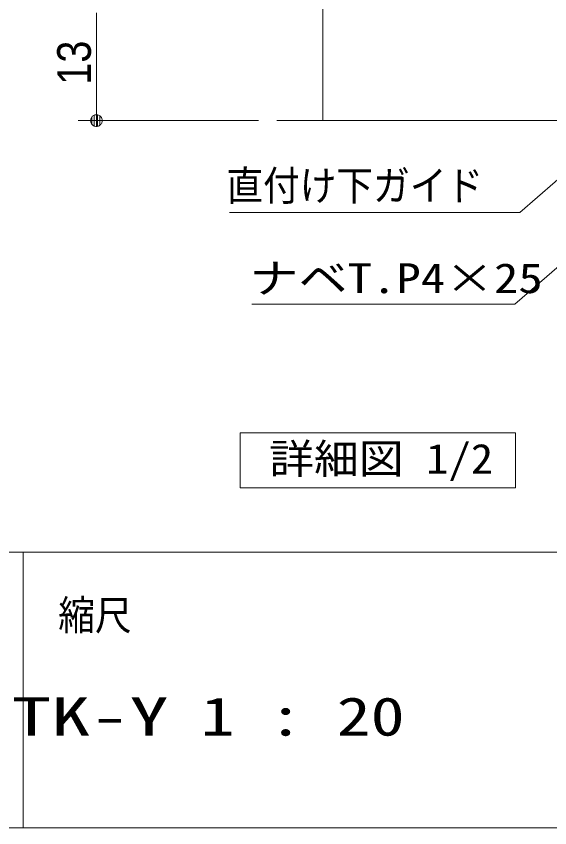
# Model space of a CAD drawing. Units: millimetres, scale not verified. Extents: x -6062 to 6062, y -3045 to 3045.
# Drawn here: x 105 to 686, y -2770 to -1886 of the extents above; entities that cross this region are included whole.
import ezdxf
from ezdxf.enums import TextEntityAlignment as Align

# ---------------------------------------------------------------- set-up
doc = ezdxf.new("R2010")
doc.units = ezdxf.units.MM
doc.header["$LTSCALE"] = 20
for name, color, linetype, lineweight in [('0-0_2寸法-1', 7, 'Continuous', 9), ('0-1_0', 7, 'Continuous', 9), ('0-3_2寸法-3', 7, 'Continuous', 9), ('0-4_3一般', 7, 'Continuous', 9), ('0-5_1図面枠', 7, 'Continuous', 9)]:
    doc.layers.add(name, color=color, linetype=linetype, lineweight=lineweight)
doc.styles.add('ＭＳ ゴシック', font='')
doc.styles.add('ＭＳ Ｐゴシック', font='')
doc.styles.get('ＭＳ ゴシック').set_extended_font_data('MS Gothic')
doc.styles.get('ＭＳ Ｐゴシック').set_extended_font_data('MS PGothic')

# ---------------------------------------------------------------- blocks, each defined once
blk = doc.blocks.new('グループ-29')
at = {"layer": '0-4_3一般'}
blk.add_line((43523.7, -40000), (73923.7, -40000), dxfattribs=at)
blk = doc.blocks.new('グループ-30')
at = {"layer": '0-4_3一般'}
blk.add_line((44523.7, 19804.9), (44523.7, -40000), dxfattribs=at)
blk.add_blockref('グループ-29', (0, 0), dxfattribs=at)
blk = doc.blocks.new('_Dot')
at = {"layer": '0-1_0'}
for p, q in [((-10, 0), (-20, 0)), ((9.78, 2), (-9.78, 2)), ((7.99, 6), (-7.99, 6)), ((9.16, -3.98), (-9.16, -3.98)), ((6, -7.98), (-6, -7.98))]:
    blk.add_line(p, q, dxfattribs=at)
for points in [[(10, 0), (9.92, 1.25), (9.69, 2.49), (9.3, 3.68), (8.76, 4.82), (8.09, 5.88), (7.29, 6.85), (6.37, 7.71), (5.36, 8.44), (4.26, 9.05), (3.09, 9.51), (1.87, 9.82), (0.63, 9.98), (-0.63, 9.98), (-1.87, 9.82), (-3.09, 9.51), (-4.26, 9.05), (-5.36, 8.44), (-6.37, 7.71), (-7.29, 6.85), (-8.09, 5.88), (-8.76, 4.82), (-9.3, 3.68), (-9.69, 2.49), (-9.92, 1.25), (-10, 0), (0, 0)], [(-10, 0), (-9.92, -1.25), (-9.69, -2.49), (-9.3, -3.68), (-8.76, -4.82), (-8.09, -5.88), (-7.29, -6.85), (-6.37, -7.71), (-5.36, -8.44), (-4.26, -9.05), (-3.09, -9.51), (-1.87, -9.82), (-0.63, -9.98), (0.63, -9.98), (1.87, -9.82), (3.09, -9.51), (4.26, -9.05), (5.36, -8.44), (6.37, -7.71), (7.29, -6.85), (8.09, -5.88), (8.76, -4.82), (9.3, -3.68), (9.69, -2.49), (9.92, -1.25), (10, 0), (0, 0)]]:
    blk.add_lwpolyline(points, close=True, dxfattribs=at)
blk = doc.blocks.new('グループ-58')
at = {"layer": '0-3_2寸法-3'}
blk.add_lwpolyline([(42723.7, -46800), (48723.7, -46800), (48723.7, -48000), (42723.7, -48000)], close=True, dxfattribs=at)
at = {"layer": '0-3_2寸法-3', "style": 'ＭＳ ゴシック', "width": 1.1}
blk.add_text('詳細図 1/2', height=650.9, dxfattribs=at).set_placement((43356.8, -47884.4), align=Align.BOTTOM_LEFT)
blk = doc.blocks.new('グループ-74')
at = {"layer": '0-5_1図面枠'}
for p, q in [((-80000, -49400), (80000, -49400)), ((38000, -49400), (38000, -55400))]:
    blk.add_line(p, q, dxfattribs=at)
blk.add_lwpolyline([(-80000, 55400), (80000, 55400), (80000, -55400), (-80000, -55400)], close=True, dxfattribs=at)
blk = doc.blocks.new('図面枠')
at = {"layer": '0-5_1図面枠'}
blk.add_blockref('グループ-74', (0, 0), dxfattribs=at)
at = {"layer": '0-5_1図面枠', "style": 'ＭＳ ゴシック'}
for s, height, width, p in [('縮尺', 650.9, 0.9, (38765.5, -51291.3)), ('1 : 20', 836.9, 1.3, (41866.9, -53644.8))]:
    blk.add_text(s, height=height, dxfattribs=dict(at, width=width)).set_placement(p, align=Align.BOTTOM_LEFT)

msp = doc.modelspace()

# ---------------------------------------------------------------- linework, layer by layer
at = {"layer": '0-0_2寸法-1'}
for p, q in [((192.31, -1882.71), (192.31, -1987.29)), ((368.68, -2000), (172.31, -2000))]:
    msp.add_line(p, q, dxfattribs=at)
at = {"layer": '0-3_2寸法-3'}
for points in [[(768.68, -2000), (653.21, -2100), (337.2, -2100)], [(803.68, -2065.13), (647.95, -2200), (361.65, -2200)]]:
    msp.add_lwpolyline(points, dxfattribs=at)

# ---------------------------------------------------------------- block references
at = {"layer": '0-0_2寸法-1', "xscale": 0.6356201, "yscale": 0.6356201, "rotation": 270}
msp.add_blockref('_Dot', (192.31, -2000), dxfattribs=at)
at = {"layer": '0-3_2寸法-3', "xscale": 0.05, "yscale": 0.05}
msp.add_blockref('グループ-58', (-1787.5, 0), dxfattribs=at)
at = {"layer": '0-4_3一般', "xscale": 0.05, "yscale": 0.05}
msp.add_blockref('グループ-30', (-1787.5, 0), dxfattribs=at)
at = {"layer": '0-5_1図面枠', "xscale": 0.05, "yscale": 0.05}
msp.add_blockref('図面枠', (-1787.5, 0), dxfattribs=at)

# ---------------------------------------------------------------- texts
at = {"layer": '0-0_2寸法-1', "style": 'ＭＳ Ｐゴシック', "width": 0.9}
msp.add_text('13', height=36.66, rotation=90, dxfattribs=at).set_placement((197.27, -1960.93), align=Align.BOTTOM_LEFT)
at = {"layer": '0-3_2寸法-3', "style": 'ＭＳ ゴシック'}
for s, width, p in [('直付け下ガイド', 0.9, (333.75, -2096.83)), ('ナベT.P4×25', 1.2, (359.15, -2197.61))]:
    msp.add_text(s, height=32.55, dxfattribs=dict(at, width=width)).set_placement(p, align=Align.BOTTOM_LEFT)
at = {"layer": '0-5_1図面枠', "style": 'ＭＳ ゴシック', "width": 1.5}
msp.add_text('AXSC32-Z006F-N-FW-TK-Y', height=41.84, dxfattribs=at).set_placement((-668.24, -2682.24), align=Align.BOTTOM_LEFT)

doc.saveas('drawing.dxf')
